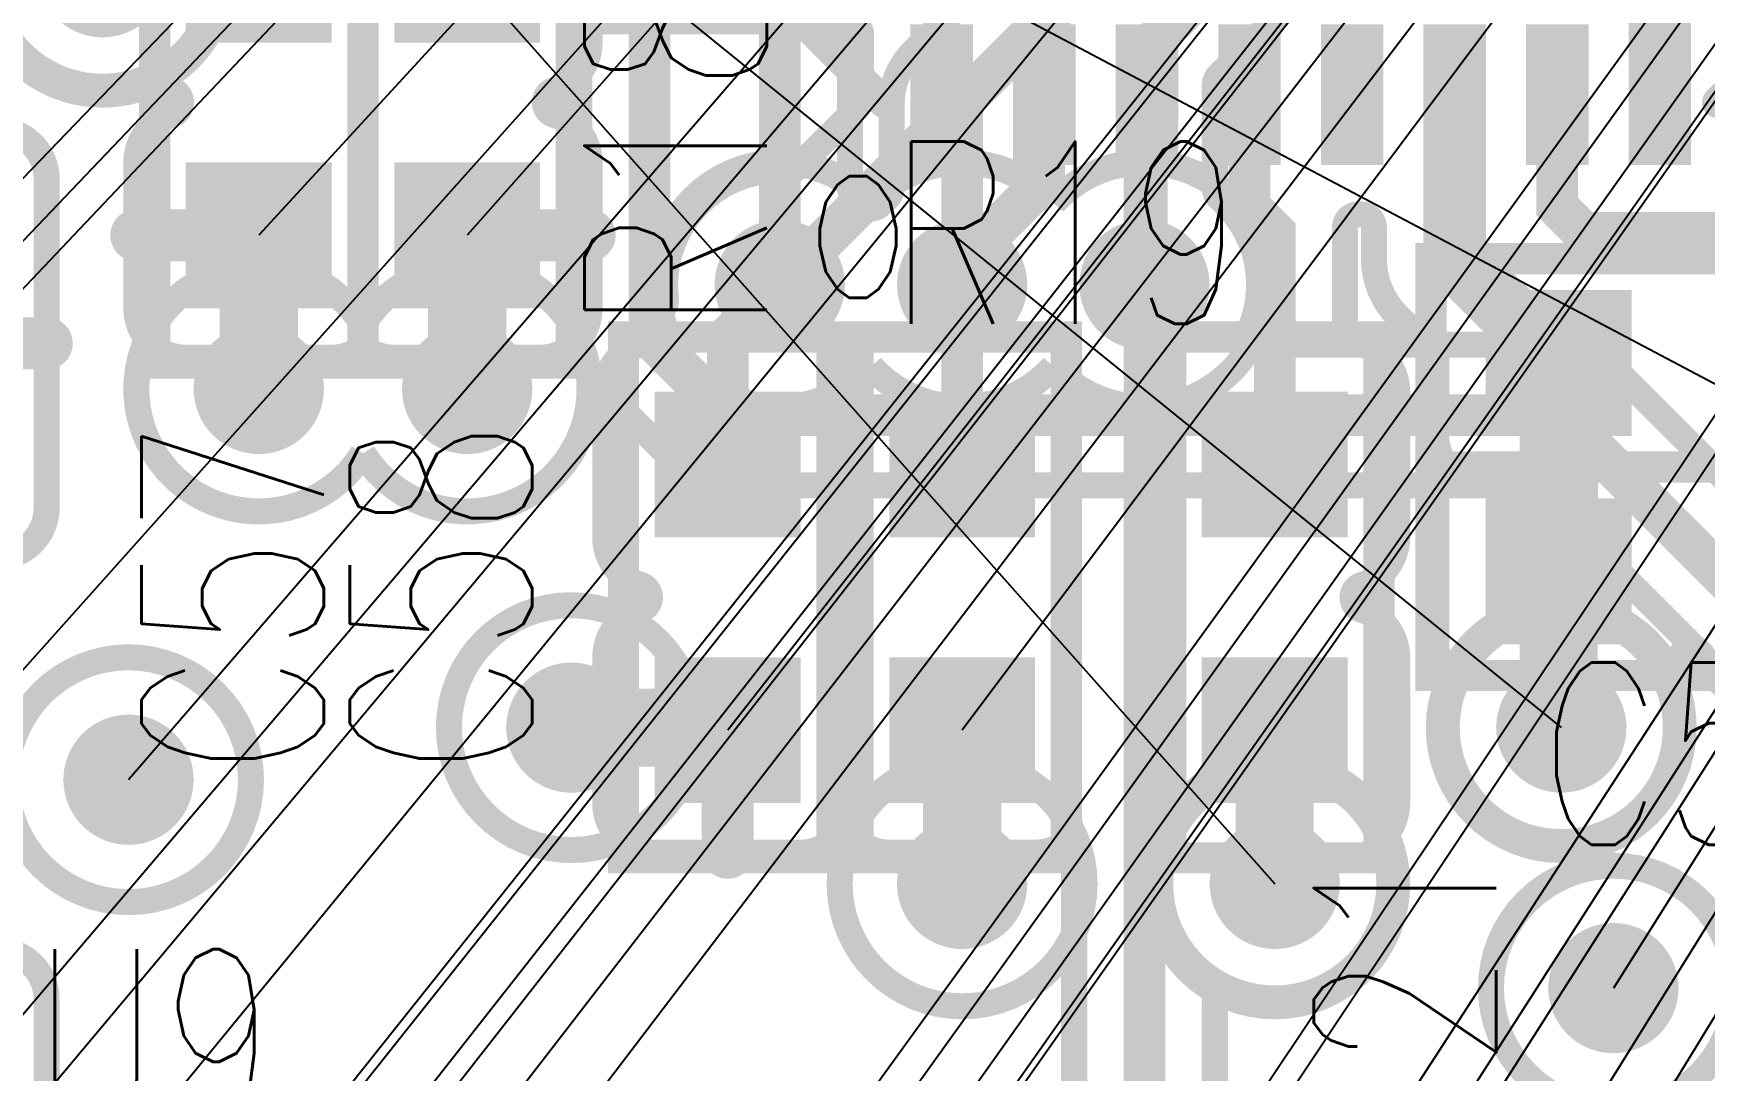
# Model space of a CAD drawing. Extents: x -1.33 to 3.2, y -3.63 to 2.02.
# Drawn here: x -0.8832 to -0.5625, y 0.2742 to 0.4732 of the extents above; entities that cross this region are included whole.
import ezdxf
from ezdxf.enums import TextEntityAlignment as Align

# ---------------------------------------------------------------- set-up
doc = ezdxf.new("R2010")
doc.units = 0
for name, pattern in [('SIG_0', [2, 1, 1]), ('SIG_13', [2, 1, 1]), ('SIG_14', [2, 1, 1]), ('SIG_38', [2, 1, 1]), ('SIG_39', [2, 1, 1]), ('SIG_41', [2, 1, 1]), ('SIG_44', [2, 1, 1]), ('SIG_52', [2, 1, 1])]:
    doc.linetypes.add(name, pattern=pattern)
for name, color, linetype in [('ATTRIBUTE_123', 255, 'CONTINUOUS'), ('DRIL_NPLTE_THRU_01', 16, 'CONTINUOUS'), ('DRIL_NPLTE_THRU_02', 106, 'CONTINUOUS'), ('DRIL_NPLTE_THRU_03', 255, 'CONTINUOUS'), ('DRIL_NPLTE_THRU_04', 176, 'CONTINUOUS'), ('DRIL_PLTE_THRU_01', 16, 'CONTINUOUS'), ('DRIL_PLTE_THRU_02', 106, 'CONTINUOUS'), ('DRIL_PLTE_THRU_03', 255, 'CONTINUOUS'), ('DRIL_PLTE_THRU_04', 176, 'CONTINUOUS'), ('DRIL_SYMBOL', 254, 'CONTINUOUS'), ('LINK_00', 254, 'CONTINUOUS'), ('PADS_BOT', 5, 'CONTINUOUS'), ('PADS_INNER', 1, 'CONTINUOUS'), ('PADS_TOP', 1, 'CONTINUOUS'), ('PART_NAME_123', 255, 'CONTINUOUS'), ('PART_TOP_2DLINE_123', 255, 'CONTINUOUS'), ('POUR_OUTLINE_04', 5, 'CONTINUOUS'), ('POUR_PADTHERM_01', 1, 'CONTINUOUS'), ('POUR_VIATHERM_01', 1, 'CONTINUOUS'), ('POUR_VIATHERM_02', 112, 'CONTINUOUS'), ('POUR_VIATHERM_03', 222, 'CONTINUOUS'), ('POUR_VIATHERM_04', 5, 'CONTINUOUS'), ('POUR_VOID_01', 1, 'CONTINUOUS'), ('POUR_VOID_02', 112, 'CONTINUOUS'), ('POUR_VOID_03', 222, 'CONTINUOUS'), ('POUR_VOID_04', 5, 'CONTINUOUS'), ('TRACE_01', 1, 'CONTINUOUS'), ('TRACE_04', 5, 'CONTINUOUS'), ('VIAPTS', 34, 'CONTINUOUS')]:
    doc.layers.add(name, color=color, linetype=linetype)
doc.styles.add('W0$005', font='simplex', dxfattribs={"width": 0.75})

# ---------------------------------------------------------------- blocks, each defined once
blk = doc.blocks.new('POUR_VOID_710')
at = {"layer": 'POUR_VOID_01', "const_width": 0.005}
blk.add_lwpolyline([(-17.8207, -17.45476), (-17.8207, -17.51776, -0.414214), (-17.8302, -17.52726), (-17.88138, -17.52726, -0.414214), (-17.89088, -17.51776), (-17.89088, -17.45476, -0.414214), (-17.88138, -17.44526), (-17.8302, -17.44526, -0.414214)], format="xyb", close=True, dxfattribs=at)
blk = doc.blocks.new('POUR_VOID_709')
at = {"layer": 'POUR_VOID_01', "const_width": 0.005}
blk.add_lwpolyline([(-17.8207, -17.61224), (-17.8207, -17.67524, -0.414214), (-17.8302, -17.68474), (-17.88138, -17.68474, -0.414214), (-17.89088, -17.67524), (-17.89088, -17.61224, -0.414214), (-17.88138, -17.60274), (-17.8302, -17.60274, -0.414214)], format="xyb", close=True, dxfattribs=at)
blk = doc.blocks.new('POUR_VOID_691')
at = {"layer": 'POUR_VOID_01', "const_width": 0.005}
for points in [[(-17.4935, -17.5535, -0.331681), (-17.5026, -17.54671, 0.745359), (-17.5074, -17.54671, -0.094092), (-17.50902, -17.54986, 0.261598), (-17.5094, -17.55228, -1.415377), (-17.55086, -17.55302, 0.27631), (-17.55142, -17.55051, -0.191165), (-17.554, -17.544), (-17.554, -17.516, -0.13165), (-17.55273, -17.51125, 0.267944), (-17.55273, -17.50875, -0.13165), (-17.554, -17.504), (-17.554, -17.48942, 0.198912), (-17.55473, -17.48765), (-17.56143, -17.48096, -0.198912), (-17.56597, -17.47), (-17.56597, -17.464, 0.414214), (-17.56847, -17.4615), (-17.56902, -17.4615, 0.429771), (-17.57152, -17.46413, -0.013207), (-17.5715, -17.46485), (-17.5715, -17.48367, 0.365975), (-17.56942, -17.48613, -0.365973), (-17.5615, -17.4955), (-17.5615, -17.5235, -0.331681), (-17.56829, -17.5326, 0.745359), (-17.56829, -17.5374, -0.331681), (-17.5615, -17.5465), (-17.5615, -17.5745, -0.175437), (-17.5637, -17.58058, 0.260532), (-17.56415, -17.58298, -0.638054), (-17.59308, -17.61046, 0.529202), (-17.5965, -17.61279), (-17.5965, -17.63909, 0.377959)], [(-17.6235, -17.63926), (-17.6235, -17.58541, 0.546479), (-17.62704, -17.58314, -0.107853), (-17.631, -17.584), (-17.659, -17.584, -0.199359), (-17.66573, -17.58121, 0.415223), (-17.66927, -17.58121, -0.199359), (-17.676, -17.584), (-17.704, -17.584, -0.414214), (-17.7135, -17.5745), (-17.7135, -17.5465, -0.331681), (-17.70671, -17.5374, 0.745359), (-17.70671, -17.5326, -0.331681), (-17.7135, -17.5235), (-17.7135, -17.4955, -0.367323), (-17.70554, -17.48613, 0.343683), (-17.70345, -17.48387, -0.094537), (-17.70209, -17.47899, 0.145749), (-17.70185, -17.47759, -0.471545), (-17.67838, -17.45306, 0.218159), (-17.67643, -17.45233), (-17.66515, -17.44106, 0.198912), (-17.66442, -17.43929), (-17.66442, -17.42692, 0.414214), (-17.66692, -17.42442), (-17.692, -17.42442), (-17.714, -17.42442, 0.414214), (-17.7165, -17.42692), (-17.7165, -17.4285, -0.331681), (-17.72329, -17.4376, 0.745359), (-17.72329, -17.4424, -0.331681), (-17.7165, -17.4515), (-17.7165, -17.4795, -0.414214), (-17.726, -17.489), (-17.754, -17.489, -0.13165), (-17.75875, -17.48773, 0.267944), (-17.76125, -17.48773, -0.13165), (-17.766, -17.489), (-17.794, -17.489, -0.414214), (-17.8035, -17.4795), (-17.8035, -17.4515, -0.331681), (-17.79671, -17.4424, 0.745359), (-17.79671, -17.4376, -0.094092), (-17.79986, -17.43598, 0.261598), (-17.80228, -17.4356, -1.415377), (-17.80302, -17.39414, 0.27631)]]:
    blk.add_lwpolyline(points, format="xyb", dxfattribs=at)
blk = doc.blocks.new('POUR_OUTLINE_677')
for name in ['POUR_VOID_691', 'POUR_VOID_710', 'POUR_VOID_709']:
    blk.add_blockref(name, (0, 0))
blk = doc.blocks.new('POUR_VIATHERM_885')
at = {"layer": 'POUR_VIATHERM_01'}
for points in [[(-17.805, -17.5575), (-17.805, -17.5575)], [(-17.8175, -17.57), (-17.8175, -17.57)], [(-17.7925, -17.57), (-17.7925, -17.57)], [(-17.805, -17.5825), (-17.805, -17.5825)]]:
    blk.add_lwpolyline(points, dxfattribs=at)
blk = doc.blocks.new('POUR_VIATHERM_890')
at = {"layer": 'POUR_VIATHERM_01'}
for points in [[(-17.52, -17.5975), (-17.52, -17.5975)], [(-17.5325, -17.61), (-17.5325, -17.61)], [(-17.5075, -17.61), (-17.5075, -17.61)], [(-17.52, -17.6225), (-17.52, -17.6225)]]:
    blk.add_lwpolyline(points, dxfattribs=at)
blk = doc.blocks.new('POUR_PADTHERM_934')
at = {"layer": 'POUR_PADTHERM_01', "const_width": 0.005}
for points in [[(-17.7375, -17.489), (-17.7375, -17.4655, 1), (-17.7425, -17.4655), (-17.7425, -17.489, 1), (-17.7375, -17.489)], [(-17.7165, -17.463), (-17.726, -17.463, 1), (-17.726, -17.468), (-17.7165, -17.468, 1), (-17.7165, -17.463)]]:
    blk.add_lwpolyline(points, format="xyb", dxfattribs=at)
blk = doc.blocks.new('POUR_VIATHERM_935')
at = {"layer": 'POUR_VIATHERM_01'}
for points in [[(-17.7525, -17.495), (-17.7525, -17.495)], [(-17.7275, -17.495), (-17.7275, -17.495)], [(-17.74, -17.5075), (-17.74, -17.5075)]]:
    blk.add_lwpolyline(points, dxfattribs=at)
blk = doc.blocks.new('POUR_PADTHERM_944')
at = {"layer": 'POUR_PADTHERM_01', "const_width": 0.005}
for points in [[(-17.7135, -17.563), (-17.704, -17.563, 1), (-17.704, -17.558), (-17.7135, -17.558, 1), (-17.7135, -17.563)], [(-17.6875, -17.584), (-17.6875, -17.5605, 1), (-17.6925, -17.5605), (-17.6925, -17.584, 1), (-17.6875, -17.584)]]:
    blk.add_lwpolyline(points, format="xyb", dxfattribs=at)
blk = doc.blocks.new('POUR_VIATHERM_945')
at = {"layer": 'POUR_VIATHERM_01'}
for points in [[(-17.72, -17.5475), (-17.72, -17.5475)], [(-17.7325, -17.56), (-17.7325, -17.56)], [(-17.72, -17.5725), (-17.72, -17.5725)]]:
    blk.add_lwpolyline(points, dxfattribs=at)
blk = doc.blocks.new('POUR_PADTHERM_946')
at = {"layer": 'POUR_PADTHERM_01', "const_width": 0.005}
blk.add_lwpolyline([(-17.6425, -17.584), (-17.6425, -17.5605, 1), (-17.6475, -17.5605), (-17.6475, -17.584, 1), (-17.6425, -17.584)], format="xyb", dxfattribs=at)
blk = doc.blocks.new('POUR_VIATHERM_947')
at = {"layer": 'POUR_VIATHERM_01'}
for points in [[(-17.6575, -17.59), (-17.6575, -17.59)], [(-17.6325, -17.59), (-17.6325, -17.59)], [(-17.645, -17.6025), (-17.645, -17.6025)]]:
    blk.add_lwpolyline(points, dxfattribs=at)
blk = doc.blocks.new('POUR_PADTHERM_954')
at = {"layer": 'POUR_PADTHERM_01', "const_width": 0.005}
for points in [[(-17.8035, -17.468), (-17.794, -17.468, 1), (-17.794, -17.463), (-17.8035, -17.463, 1), (-17.8035, -17.468)], [(-17.7775, -17.489), (-17.7775, -17.4655, 1), (-17.7825, -17.4655), (-17.7825, -17.489, 1), (-17.7775, -17.489)]]:
    blk.add_lwpolyline(points, format="xyb", dxfattribs=at)
blk = doc.blocks.new('POUR_VIATHERM_955')
at = {"layer": 'POUR_VIATHERM_01'}
for points in [[(-17.7925, -17.495), (-17.7925, -17.495)], [(-17.7675, -17.495), (-17.7675, -17.495)], [(-17.78, -17.5075), (-17.78, -17.5075)]]:
    blk.add_lwpolyline(points, dxfattribs=at)
blk = doc.blocks.new('POUR_PADTHERM_956')
at = {"layer": 'POUR_PADTHERM_01', "const_width": 0.005}
for points in [[(-17.85829, -17.44526), (-17.85829, -17.48035, 1), (-17.85329, -17.48035), (-17.85329, -17.44526, 1), (-17.85829, -17.44526)], [(-17.89088, -17.48876), (-17.88138, -17.48876, 1), (-17.88138, -17.48376), (-17.89088, -17.48376, 1), (-17.89088, -17.48876)], [(-17.8207, -17.48376), (-17.8302, -17.48376, 1), (-17.8302, -17.48876), (-17.8207, -17.48876, 1), (-17.8207, -17.48376)], [(-17.85329, -17.52726), (-17.85329, -17.49217, 1), (-17.85829, -17.49217), (-17.85829, -17.52726, 1), (-17.85329, -17.52726)]]:
    blk.add_lwpolyline(points, format="xyb", dxfattribs=at)
blk = doc.blocks.new('POUR_HEADER_0')
for name in ['POUR_OUTLINE_677', 'POUR_PADTHERM_956', 'POUR_PADTHERM_954', 'POUR_PADTHERM_934', 'POUR_VIATHERM_955', 'POUR_VIATHERM_935', 'POUR_VIATHERM_945', 'POUR_PADTHERM_944', 'POUR_PADTHERM_946', 'POUR_VIATHERM_885', 'POUR_VIATHERM_947', 'POUR_VIATHERM_890']:
    blk.add_blockref(name, (18, 18))
blk = doc.blocks.new('POUR_OUTLINE_63')
at = {"layer": 'POUR_OUTLINE_04', "const_width": 0.005}
blk.add_lwpolyline([(-17.6185, -17.39337), (-17.6185, -17.34363, 0.668179), (-17.62277, -17.34186), (-17.66577, -17.38486, 0.198912), (-17.6665, -17.38663), (-17.6665, -17.45645, 0.218159), (-17.66563, -17.45834, -0.020996), (-17.66429, -17.4596, 0.420197), (-17.66071, -17.4596, -0.020996), (-17.65937, -17.45834, 0.218159), (-17.6585, -17.45645), (-17.6585, -17.44, -0.198912), (-17.65455, -17.43045), (-17.61923, -17.39514, 0.198912)], format="xyb", close=True, dxfattribs=at)
blk = doc.blocks.new('POUR_VOID_43')
at = {"layer": 'POUR_VOID_04', "const_width": 0.005}
blk.add_lwpolyline([(-17.607, -17.59, 1), (-17.563, -17.59, 1)], format="xyb", close=True, dxfattribs=at)
blk = doc.blocks.new('POUR_VOID_42')
at = {"layer": 'POUR_VOID_04', "const_width": 0.005}
blk.add_lwpolyline([(-17.552, -17.56, 1), (-17.508, -17.56, 1)], format="xyb", close=True, dxfattribs=at)
blk = doc.blocks.new('POUR_VOID_37')
at = {"layer": 'POUR_VOID_04', "const_width": 0.005}
blk.add_lwpolyline([(-17.832, -17.415, 1), (-17.788, -17.415, 1)], format="xyb", close=True, dxfattribs=at)
blk = doc.blocks.new('POUR_VOID_12')
at = {"layer": 'POUR_VOID_04', "const_width": 0.005}
for points in [[(-17.54545, -17.38455), (-17.59577, -17.43486, 0.198912), (-17.5965, -17.43663), (-17.5965, -17.45645, 0.218159), (-17.59563, -17.45834, -0.319036), (-17.58954, -17.48308, 0.529202), (-17.58721, -17.4865), (-17.53, -17.4865, -0.198912), (-17.52045, -17.49045), (-17.46514, -17.54577, 0.198912)], [(-17.47955, -17.56955), (-17.53486, -17.51423, 0.198912), (-17.53663, -17.5135), (-17.69, -17.5135, -0.198912), (-17.69955, -17.50955), (-17.71455, -17.49455, -0.198912), (-17.7185, -17.485), (-17.7185, -17.32, -0.198912)]]:
    blk.add_lwpolyline(points, format="xyb", dxfattribs=at)
blk = doc.blocks.new('POUR_OUTLINE_4')
for name in ['POUR_VOID_12', 'POUR_VOID_37', 'POUR_VOID_42', 'POUR_VOID_43']:
    blk.add_blockref(name, (0, 0))
blk = doc.blocks.new('POUR_VIATHERM_197')
at = {"layer": 'POUR_VIATHERM_04'}
for points in [[(-17.805, -17.5575), (-17.805, -17.5575)], [(-17.8175, -17.57), (-17.8175, -17.57)], [(-17.7925, -17.57), (-17.7925, -17.57)], [(-17.805, -17.5825), (-17.805, -17.5825)]]:
    blk.add_lwpolyline(points, dxfattribs=at)
blk = doc.blocks.new('POUR_VIATHERM_202')
at = {"layer": 'POUR_VIATHERM_04'}
for points in [[(-17.52, -17.5975), (-17.52, -17.5975)], [(-17.5325, -17.61), (-17.5325, -17.61)], [(-17.5075, -17.61), (-17.5075, -17.61)], [(-17.52, -17.6225), (-17.52, -17.6225)]]:
    blk.add_lwpolyline(points, dxfattribs=at)
blk = doc.blocks.new('POUR_VIATHERM_229')
at = {"layer": 'POUR_VIATHERM_04'}
for points in [[(-17.74, -17.4825), (-17.74, -17.4825)], [(-17.7525, -17.495), (-17.7525, -17.495)], [(-17.7275, -17.495), (-17.7275, -17.495)], [(-17.74, -17.5075), (-17.74, -17.5075)]]:
    blk.add_lwpolyline(points, dxfattribs=at)
blk = doc.blocks.new('POUR_VIATHERM_236')
at = {"layer": 'POUR_VIATHERM_04'}
for points in [[(-17.72, -17.5475), (-17.72, -17.5475)], [(-17.7325, -17.56), (-17.7325, -17.56)], [(-17.7075, -17.56), (-17.7075, -17.56)], [(-17.72, -17.5725), (-17.72, -17.5725)]]:
    blk.add_lwpolyline(points, dxfattribs=at)
blk = doc.blocks.new('POUR_VIATHERM_237')
at = {"layer": 'POUR_VIATHERM_04'}
for points in [[(-17.645, -17.5775), (-17.645, -17.5775)], [(-17.6575, -17.59), (-17.6575, -17.59)], [(-17.6325, -17.59), (-17.6325, -17.59)], [(-17.645, -17.6025), (-17.645, -17.6025)]]:
    blk.add_lwpolyline(points, dxfattribs=at)
blk = doc.blocks.new('POUR_VIATHERM_241')
at = {"layer": 'POUR_VIATHERM_04'}
for points in [[(-17.78, -17.4825), (-17.78, -17.4825)], [(-17.7925, -17.495), (-17.7925, -17.495)], [(-17.7675, -17.495), (-17.7675, -17.495)], [(-17.78, -17.5075), (-17.78, -17.5075)]]:
    blk.add_lwpolyline(points, dxfattribs=at)
blk = doc.blocks.new('POUR_HEADER_1')
for name in ['POUR_OUTLINE_4', 'POUR_OUTLINE_63', 'POUR_VIATHERM_241', 'POUR_VIATHERM_229', 'POUR_VIATHERM_236', 'POUR_VIATHERM_197', 'POUR_VIATHERM_237', 'POUR_VIATHERM_202']:
    blk.add_blockref(name, (18, 18))
blk = doc.blocks.new('POUR_VOID_1998')
at = {"layer": 'POUR_VOID_02', "const_width": 0.005}
blk.add_lwpolyline([(-17.8335, -17.415, 1), (-17.7865, -17.415, 1)], format="xyb", close=True, dxfattribs=at)
blk = doc.blocks.new('POUR_VOID_1989')
at = {"layer": 'POUR_VOID_02', "const_width": 0.005}
blk.add_lwpolyline([(-17.6275, -17.45932, -2.614026), (-17.6275, -17.49068, -0.446601), (-17.6625, -17.49068, -2.614026), (-17.6625, -17.45932, -0.446601)], format="xyb", close=True, dxfattribs=at)
blk = doc.blocks.new('POUR_VOID_1988')
at = {"layer": 'POUR_VOID_02', "const_width": 0.005}
blk.add_lwpolyline([(-17.6085, -17.59, 1), (-17.5615, -17.59, 1)], format="xyb", close=True, dxfattribs=at)
blk = doc.blocks.new('POUR_VOID_1985')
at = {"layer": 'POUR_VOID_02', "const_width": 0.005}
blk.add_lwpolyline([(-17.5535, -17.56, 1), (-17.5065, -17.56, 1)], format="xyb", close=True, dxfattribs=at)
blk = doc.blocks.new('POUR_OUTLINE_1921')
for name in ['POUR_VOID_1998', 'POUR_VOID_1989', 'POUR_VOID_1985', 'POUR_VOID_1988']:
    blk.add_blockref(name, (0, 0))
blk = doc.blocks.new('POUR_VIATHERM_2137')
at = {"layer": 'POUR_VIATHERM_02'}
for points in [[(-17.805, -17.5575), (-17.805, -17.5575)], [(-17.8175, -17.57), (-17.8175, -17.57)], [(-17.7925, -17.57), (-17.7925, -17.57)], [(-17.805, -17.5825), (-17.805, -17.5825)]]:
    blk.add_lwpolyline(points, dxfattribs=at)
blk = doc.blocks.new('POUR_VIATHERM_2142')
at = {"layer": 'POUR_VIATHERM_02'}
for points in [[(-17.52, -17.5975), (-17.52, -17.5975)], [(-17.5325, -17.61), (-17.5325, -17.61)], [(-17.5075, -17.61), (-17.5075, -17.61)], [(-17.52, -17.6225), (-17.52, -17.6225)]]:
    blk.add_lwpolyline(points, dxfattribs=at)
blk = doc.blocks.new('POUR_VIATHERM_2170')
at = {"layer": 'POUR_VIATHERM_02'}
for points in [[(-17.74, -17.4825), (-17.74, -17.4825)], [(-17.7525, -17.495), (-17.7525, -17.495)], [(-17.7275, -17.495), (-17.7275, -17.495)], [(-17.74, -17.5075), (-17.74, -17.5075)]]:
    blk.add_lwpolyline(points, dxfattribs=at)
blk = doc.blocks.new('POUR_VIATHERM_2177')
at = {"layer": 'POUR_VIATHERM_02'}
for points in [[(-17.72, -17.5475), (-17.72, -17.5475)], [(-17.7325, -17.56), (-17.7325, -17.56)], [(-17.7075, -17.56), (-17.7075, -17.56)], [(-17.72, -17.5725), (-17.72, -17.5725)]]:
    blk.add_lwpolyline(points, dxfattribs=at)
blk = doc.blocks.new('POUR_VIATHERM_2178')
at = {"layer": 'POUR_VIATHERM_02'}
for points in [[(-17.645, -17.5775), (-17.645, -17.5775)], [(-17.6575, -17.59), (-17.6575, -17.59)], [(-17.6325, -17.59), (-17.6325, -17.59)], [(-17.645, -17.6025), (-17.645, -17.6025)]]:
    blk.add_lwpolyline(points, dxfattribs=at)
blk = doc.blocks.new('POUR_VIATHERM_2182')
at = {"layer": 'POUR_VIATHERM_02'}
for points in [[(-17.78, -17.4825), (-17.78, -17.4825)], [(-17.7925, -17.495), (-17.7925, -17.495)], [(-17.7675, -17.495), (-17.7675, -17.495)], [(-17.78, -17.5075), (-17.78, -17.5075)]]:
    blk.add_lwpolyline(points, dxfattribs=at)
blk = doc.blocks.new('POUR_HEADER_2')
for name in ['POUR_OUTLINE_1921', 'POUR_VIATHERM_2182', 'POUR_VIATHERM_2170', 'POUR_VIATHERM_2177', 'POUR_VIATHERM_2137', 'POUR_VIATHERM_2178', 'POUR_VIATHERM_2142']:
    blk.add_blockref(name, (18, 18))
blk = doc.blocks.new('POUR_VOID_1875')
at = {"layer": 'POUR_VOID_03', "const_width": 0.005}
blk.add_lwpolyline([(-17.5435, -17.61, 1), (-17.4965, -17.61, 1)], format="xyb", close=True, dxfattribs=at)
blk = doc.blocks.new('POUR_VOID_1869')
at = {"layer": 'POUR_VOID_03', "const_width": 0.005}
blk.add_lwpolyline([(-17.6275, -17.45932, -2.614026), (-17.6275, -17.49068, -0.446601), (-17.6625, -17.49068, -2.614026), (-17.6625, -17.45932, -0.446601)], format="xyb", close=True, dxfattribs=at)
blk = doc.blocks.new('POUR_VOID_1868')
at = {"layer": 'POUR_VOID_03', "const_width": 0.005}
blk.add_lwpolyline([(-17.7435, -17.56, 1), (-17.6965, -17.56, 1)], format="xyb", close=True, dxfattribs=at)
blk = doc.blocks.new('POUR_VOID_1863')
at = {"layer": 'POUR_VOID_03', "const_width": 0.005}
blk.add_lwpolyline([(-17.6685, -17.59, 1), (-17.6215, -17.59, 1)], format="xyb", close=True, dxfattribs=at)
blk = doc.blocks.new('POUR_VOID_1806')
at = {"layer": 'POUR_VOID_03', "const_width": 0.005}
blk.add_lwpolyline([(-17.76, -17.48266, -3.525319), (-17.76, -17.50734, -3.525319)], format="xyb", close=True, dxfattribs=at)
blk = doc.blocks.new('POUR_VOID_1805')
at = {"layer": 'POUR_VOID_03', "const_width": 0.005}
blk.add_lwpolyline([(-17.8285, -17.57, 1), (-17.7815, -17.57, 1)], format="xyb", close=True, dxfattribs=at)
blk = doc.blocks.new('POUR_OUTLINE_1392')
for name in ['POUR_VOID_1869', 'POUR_VOID_1806', 'POUR_VOID_1868', 'POUR_VOID_1805', 'POUR_VOID_1863', 'POUR_VOID_1875']:
    blk.add_blockref(name, (0, 0))
blk = doc.blocks.new('POUR_VIATHERM_1896')
at = {"layer": 'POUR_VIATHERM_03'}
for points in [[(-17.81, -17.4025), (-17.81, -17.4025)], [(-17.8225, -17.415), (-17.8225, -17.415)], [(-17.7975, -17.415), (-17.7975, -17.415)], [(-17.81, -17.4275), (-17.81, -17.4275)]]:
    blk.add_lwpolyline(points, dxfattribs=at)
blk = doc.blocks.new('POUR_VIATHERM_1901')
at = {"layer": 'POUR_VIATHERM_03'}
for points in [[(-17.53, -17.5475), (-17.53, -17.5475)], [(-17.5425, -17.56), (-17.5425, -17.56)], [(-17.5175, -17.56), (-17.5175, -17.56)], [(-17.53, -17.5725), (-17.53, -17.5725)]]:
    blk.add_lwpolyline(points, dxfattribs=at)
blk = doc.blocks.new('POUR_VIATHERM_1902')
at = {"layer": 'POUR_VIATHERM_03'}
for points in [[(-17.585, -17.5775), (-17.585, -17.5775)], [(-17.5975, -17.59), (-17.5975, -17.59)], [(-17.5725, -17.59), (-17.5725, -17.59)], [(-17.585, -17.6025), (-17.585, -17.6025)]]:
    blk.add_lwpolyline(points, dxfattribs=at)
blk = doc.blocks.new('POUR_HEADER_3')
for name in ['POUR_OUTLINE_1392', 'POUR_VIATHERM_1896', 'POUR_VIATHERM_1901', 'POUR_VIATHERM_1902']:
    blk.add_blockref(name, (18, 15.915))
blk = doc.blocks.new('SMOOTH_0$006')
at = {"const_width": 0.003}
blk.add_lwpolyline([(-0.0015, 0, 1), (0.0015, 0, 1)], format="xyb", close=True, dxfattribs=at)
blk = doc.blocks.new('PART_BODY_TOP_24')
at = {"layer": 'PART_TOP_2DLINE_123', "const_width": 0.006}
blk.add_lwpolyline([(-0.05, -0.02), (0.05, -0.02), (0.05, 0.02), (-0.05, 0.02)], close=True, dxfattribs=at)
at = {"layer": 'PART_TOP_2DLINE_123'}
for p in [(-0.05, 0.02), (0.05, 0.02), (-0.05, -0.02), (0.05, -0.02)]:
    blk.add_blockref('SMOOTH_0$006', p, dxfattribs=at)
blk = doc.blocks.new('DRIL_HOLE_0')
blk.add_lwpolyline([(0, 0, 1), (0, 0, 1)], format="xyb", close=True)
blk = doc.blocks.new('PAD_10')
blk.add_lwpolyline([(0, 0, 1), (0, 0, 1)], format="xyb", close=True)
blk = doc.blocks.new('PAD_12')
at = {"const_width": 0.028}
blk.add_lwpolyline([(-0.014, 0), (0.014, 0)], dxfattribs=at)
blk = doc.blocks.new('STK_TOP_8')
at = {"layer": 'DRIL_PLTE_THRU_01'}
blk.add_blockref('DRIL_HOLE_0', (0, 0), dxfattribs=at)
at = {"layer": 'DRIL_PLTE_THRU_02'}
blk.add_blockref('DRIL_HOLE_0', (0, 0), dxfattribs=at)
at = {"layer": 'DRIL_PLTE_THRU_03'}
blk.add_blockref('DRIL_HOLE_0', (0, 0), dxfattribs=at)
at = {"layer": 'DRIL_PLTE_THRU_04'}
blk.add_blockref('DRIL_HOLE_0', (0, 0), dxfattribs=at)
at = {"layer": 'PADS_BOT'}
blk.add_blockref('PAD_10', (0, 0), dxfattribs=at)
at = {"layer": 'PADS_INNER'}
blk.add_blockref('PAD_10', (0, 0), dxfattribs=at)
at = {"layer": 'PADS_TOP'}
blk.add_blockref('PAD_12', (0, 0), dxfattribs=at)
blk = doc.blocks.new('SYM_TOP_6')
for name, p in [('PART_BODY_TOP_24', (0, 0)), ('STK_TOP_8', (-0.0255, 0)), ('STK_TOP_8', (0.0255, 0))]:
    blk.add_blockref(name, p)
blk = doc.blocks.new('PART_TOP_54')
blk.add_blockref('SYM_TOP_6', (0, 0))
at = {"layer": 'PART_NAME_123', "style": 'W0$005', "width": 0.75}
blk.add_text('C53', height=0.035, dxfattribs=at).set_placement((0.045, -0.23), align=Align.MIDDLE_CENTER)
blk = doc.blocks.new('PART_TOP_55')
blk.add_blockref('SYM_TOP_6', (0, 0))
at = {"layer": 'PART_NAME_123', "style": 'W0$005', "width": 0.75}
blk.add_text('C54', height=0.035, dxfattribs=at).set_placement((0.005, -0.035), align=Align.MIDDLE_CENTER)
blk = doc.blocks.new('PART_TOP_58')
blk.add_blockref('SYM_TOP_6', (0, 0))
at = {"layer": 'PART_NAME_123', "style": 'W0$005', "width": 0.75}
blk.add_text('C57', height=0.035, rotation=-180, dxfattribs=at).set_placement((0.095, -0.005), align=Align.MIDDLE_CENTER)
blk = doc.blocks.new('PART_TOP_59')
blk.add_blockref('SYM_TOP_6', (0, 0))
at = {"layer": 'PART_NAME_123', "style": 'W0$005', "width": 0.75}
blk.add_text('C58', height=0.035, rotation=-180, dxfattribs=at).set_placement((0.095, -0.005), align=Align.MIDDLE_CENTER)
blk = doc.blocks.new('PART_TOP_117')
blk.add_blockref('SYM_TOP_6', (0, 0))
at = {"layer": 'PART_NAME_123', "style": 'W0$005', "width": 0.75}
blk.add_text('R18', height=0.035, rotation=-180, dxfattribs=at).set_placement((-0.085, -0.01), align=Align.MIDDLE_CENTER)
blk = doc.blocks.new('PART_TOP_118')
blk.add_blockref('SYM_TOP_6', (0, 0))
at = {"layer": 'PART_NAME_123', "style": 'W0$005', "width": 0.75}
blk.add_text('R19', height=0.035, rotation=-270, dxfattribs=at).set_placement((-0.07, 0.02), align=Align.MIDDLE_CENTER)
blk = doc.blocks.new('PART_TOP_120')
blk.add_blockref('SYM_TOP_6', (0, 0))
at = {"layer": 'PART_NAME_123', "style": 'W0$005', "width": 0.75}
blk.add_text('R21', height=0.035, dxfattribs=at).set_placement((-0.08, -0.025), align=Align.MIDDLE_CENTER)
blk = doc.blocks.new('PART_BODY_TOP_28')
at = {"layer": 'PART_TOP_2DLINE_123', "const_width": 0.006}
for points in [[(-0.08, 0.1), (-0.1, 0.08)], [(0.08, 0.1), (0.1, 0.08)], [(-0.1, -0.08), (-0.08, -0.1)], [(0.08, -0.1), (0.1, -0.08)]]:
    blk.add_lwpolyline(points, dxfattribs=at)
at = {"layer": 'PART_TOP_2DLINE_123'}
for p in [(-0.08, 0.1), (0.08, 0.1), (-0.1, 0.08), (0.1, 0.08), (-0.1, -0.08), (0.1, -0.08), (-0.08, -0.1), (0.08, -0.1)]:
    blk.add_blockref('SMOOTH_0$006', p, dxfattribs=at)
blk = doc.blocks.new('PAD_20')
at = {"const_width": 0.012}
blk.add_lwpolyline([(-0.0135, 0), (0.0135, 0)], dxfattribs=at)
blk = doc.blocks.new('STK_TOP_15')
at = {"layer": 'DRIL_NPLTE_THRU_01'}
blk.add_blockref('DRIL_HOLE_0', (0, 0), dxfattribs=at)
at = {"layer": 'DRIL_NPLTE_THRU_02'}
blk.add_blockref('DRIL_HOLE_0', (0, 0), dxfattribs=at)
at = {"layer": 'DRIL_NPLTE_THRU_03'}
blk.add_blockref('DRIL_HOLE_0', (0, 0), dxfattribs=at)
at = {"layer": 'DRIL_NPLTE_THRU_04'}
blk.add_blockref('DRIL_HOLE_0', (0, 0), dxfattribs=at)
at = {"layer": 'PADS_BOT'}
blk.add_blockref('PAD_10', (0, 0), dxfattribs=at)
at = {"layer": 'PADS_INNER'}
blk.add_blockref('PAD_10', (0, 0), dxfattribs=at)
at = {"layer": 'PADS_TOP'}
blk.add_blockref('PAD_20', (0, 0), dxfattribs=at)
blk = doc.blocks.new('STK_TOP_14')
at = {"layer": 'DRIL_NPLTE_THRU_01'}
blk.add_blockref('DRIL_HOLE_0', (0, 0), dxfattribs=at)
at = {"layer": 'DRIL_NPLTE_THRU_02'}
blk.add_blockref('DRIL_HOLE_0', (0, 0), dxfattribs=at)
at = {"layer": 'DRIL_NPLTE_THRU_03'}
blk.add_blockref('DRIL_HOLE_0', (0, 0), dxfattribs=at)
at = {"layer": 'DRIL_NPLTE_THRU_04'}
blk.add_blockref('DRIL_HOLE_0', (0, 0), dxfattribs=at)
at = {"layer": 'PADS_BOT'}
blk.add_blockref('PAD_10', (0, 0), dxfattribs=at)
at = {"layer": 'PADS_INNER'}
blk.add_blockref('PAD_10', (0, 0), dxfattribs=at)
at = {"layer": 'PADS_TOP', "rotation": 90}
blk.add_blockref('PAD_20', (0, 0), dxfattribs=at)
blk = doc.blocks.new('STK_TOP_16')
at = {"layer": 'DRIL_NPLTE_THRU_01'}
blk.add_blockref('DRIL_HOLE_0', (0, 0), dxfattribs=at)
at = {"layer": 'DRIL_NPLTE_THRU_02'}
blk.add_blockref('DRIL_HOLE_0', (0, 0), dxfattribs=at)
at = {"layer": 'DRIL_NPLTE_THRU_03'}
blk.add_blockref('DRIL_HOLE_0', (0, 0), dxfattribs=at)
at = {"layer": 'DRIL_NPLTE_THRU_04'}
blk.add_blockref('DRIL_HOLE_0', (0, 0), dxfattribs=at)
at = {"layer": 'PADS_BOT'}
blk.add_blockref('PAD_10', (0, 0), dxfattribs=at)
at = {"layer": 'PADS_INNER'}
blk.add_blockref('PAD_10', (0, 0), dxfattribs=at)
at = {"layer": 'PADS_TOP'}
blk.add_blockref('PAD_20', (0, 0), dxfattribs=at)
blk = doc.blocks.new('PAD_22')
at = {"const_width": 0.12795}
blk.add_lwpolyline([(-0.06398, 0), (0.06398, 0)], dxfattribs=at)
blk = doc.blocks.new('STK_TOP_17')
at = {"layer": 'DRIL_NPLTE_THRU_01'}
blk.add_blockref('DRIL_HOLE_0', (0, 0), dxfattribs=at)
at = {"layer": 'DRIL_NPLTE_THRU_02'}
blk.add_blockref('DRIL_HOLE_0', (0, 0), dxfattribs=at)
at = {"layer": 'DRIL_NPLTE_THRU_03'}
blk.add_blockref('DRIL_HOLE_0', (0, 0), dxfattribs=at)
at = {"layer": 'DRIL_NPLTE_THRU_04'}
blk.add_blockref('DRIL_HOLE_0', (0, 0), dxfattribs=at)
at = {"layer": 'PADS_BOT'}
blk.add_blockref('PAD_10', (0, 0), dxfattribs=at)
at = {"layer": 'PADS_INNER'}
blk.add_blockref('PAD_10', (0, 0), dxfattribs=at)
at = {"layer": 'PADS_TOP'}
blk.add_blockref('PAD_22', (0, 0), dxfattribs=at)
blk = doc.blocks.new('SYM_TOP_10')
for name, p in [('STK_TOP_14', (-0.06892, 0.0985)), ('STK_TOP_14', (-0.04923, 0.0985)), ('STK_TOP_14', (-0.02954, 0.0985)), ('STK_TOP_14', (-0.00985, 0.0985)), ('STK_TOP_14', (0.00984, 0.0985)), ('STK_TOP_14', (0.02953, 0.0985)), ('STK_TOP_14', (0.04922, 0.0985)), ('STK_TOP_14', (0.06891, 0.0985)), ('PART_BODY_TOP_28', (0, 0)), ('STK_TOP_15', (-0.0985, 0.06891)), ('STK_TOP_16', (0.0985, 0.06891)), ('STK_TOP_17', (0, 0)), ('STK_TOP_15', (-0.0985, 0.04922)), ('STK_TOP_16', (0.0985, 0.04922)), ('STK_TOP_15', (-0.0985, 0.02953)), ('STK_TOP_16', (0.0985, 0.02953)), ('STK_TOP_15', (-0.0985, 0.00984)), ('STK_TOP_16', (0.0985, 0.00984)), ('STK_TOP_15', (-0.0985, -0.00985)), ('STK_TOP_16', (0.0985, -0.00985)), ('STK_TOP_15', (-0.0985, -0.02954)), ('STK_TOP_16', (0.0985, -0.02954)), ('STK_TOP_15', (-0.0985, -0.04923)), ('STK_TOP_16', (0.0985, -0.04923)), ('STK_TOP_15', (-0.0985, -0.06892)), ('STK_TOP_16', (0.0985, -0.06892)), ('STK_TOP_14', (-0.06892, -0.0985)), ('STK_TOP_14', (-0.04923, -0.0985)), ('STK_TOP_14', (-0.02954, -0.0985)), ('STK_TOP_14', (-0.00985, -0.0985)), ('STK_TOP_14', (0.00984, -0.0985)), ('STK_TOP_14', (0.02953, -0.0985)), ('STK_TOP_14', (0.04922, -0.0985)), ('STK_TOP_14', (0.06891, -0.0985))]:
    blk.add_blockref(name, p)
blk = doc.blocks.new('PART_TOP_131')
blk.add_blockref('SYM_TOP_10', (0, 0))
at = {"layer": 'ATTRIBUTE_123', "style": 'W0$005', "width": 0.75}
blk.add_text('o', height=0.035, rotation=-90, dxfattribs=at).set_placement((-0.12, 0.085), align=Align.MIDDLE_CENTER)
at = {"layer": 'PART_NAME_123', "style": 'W0$005', "width": 0.75}
blk.add_text('U8', height=0.035, rotation=-90, dxfattribs=at).set_placement((0.105, 0.12), align=Align.MIDDLE_CENTER)
blk = doc.blocks.new('PART_BODY_TOP_32')
at = {"layer": 'PART_TOP_2DLINE_123', "const_width": 0.006}
for points in [[(-0.03543, 0.06299), (0.03543, 0.06299)], [(-0.09843, 0.01181), (-0.09843, -0.01181)], [(0.09843, 0.01181), (0.09843, -0.01181)], [(-0.03543, -0.06299), (0.03543, -0.06299)]]:
    blk.add_lwpolyline(points, dxfattribs=at)
at = {"layer": 'PART_TOP_2DLINE_123'}
for p in [(-0.03543, 0.06299), (0.03543, 0.06299), (-0.09843, 0.01181), (0.09843, 0.01181), (-0.09843, -0.01181), (0.09843, -0.01181), (-0.03543, -0.06299), (0.03543, -0.06299)]:
    blk.add_blockref('SMOOTH_0$006', p, dxfattribs=at)
blk = doc.blocks.new('PAD_45')
at = {"const_width": 0.05118}
blk.add_lwpolyline([(-0.0315, 0), (0.0315, 0)], dxfattribs=at)
blk = doc.blocks.new('STK_TOP_24')
at = {"layer": 'DRIL_PLTE_THRU_01'}
blk.add_blockref('DRIL_HOLE_0', (0, 0), dxfattribs=at)
at = {"layer": 'DRIL_PLTE_THRU_02'}
blk.add_blockref('DRIL_HOLE_0', (0, 0), dxfattribs=at)
at = {"layer": 'DRIL_PLTE_THRU_03'}
blk.add_blockref('DRIL_HOLE_0', (0, 0), dxfattribs=at)
at = {"layer": 'DRIL_PLTE_THRU_04'}
blk.add_blockref('DRIL_HOLE_0', (0, 0), dxfattribs=at)
at = {"layer": 'PADS_BOT'}
blk.add_blockref('PAD_10', (0, 0), dxfattribs=at)
at = {"layer": 'PADS_INNER'}
blk.add_blockref('PAD_10', (0, 0), dxfattribs=at)
at = {"layer": 'PADS_TOP'}
blk.add_blockref('PAD_45', (0, 0), dxfattribs=at)
blk = doc.blocks.new('SYM_TOP_14')
for name, p in [('STK_TOP_24', (-0.07874, 0.04921)), ('STK_TOP_24', (0.07874, 0.04921)), ('PART_BODY_TOP_32', (0, 0)), ('STK_TOP_24', (-0.07874, -0.04921)), ('STK_TOP_24', (0.07874, -0.04921))]:
    blk.add_blockref(name, p)
blk = doc.blocks.new('PART_TOP_150')
blk.add_blockref('SYM_TOP_14', (0, 0))
at = {"layer": 'ATTRIBUTE_123', "style": 'W0$005', "width": 0.75}
blk.add_text('o', height=0.035, dxfattribs=at).set_placement((-0.10236, -0.08268), align=Align.MIDDLE_CENTER)
at = {"layer": 'PART_NAME_123', "style": 'W0$005', "width": 0.75}
blk.add_text('U9', height=0.035, rotation=-90, dxfattribs=at).set_placement((-0.055, -0.105), align=Align.MIDDLE_CENTER)
blk = doc.blocks.new('SMOOTH_0$015')
at = {"const_width": 0.0075}
blk.add_lwpolyline([(-0.00375, 0, 1), (0.00375, 0, 1)], format="xyb", close=True, dxfattribs=at)
blk = doc.blocks.new('SMOOTH_0$012')
at = {"const_width": 0.006}
blk.add_lwpolyline([(-0.003, 0, 1), (0.003, 0, 1)], format="xyb", close=True, dxfattribs=at)
blk = doc.blocks.new('SMOOTH_0$008')
at = {"const_width": 0.004}
blk.add_lwpolyline([(-0.002, 0, 1), (0.002, 0, 1)], format="xyb", close=True, dxfattribs=at)
blk = doc.blocks.new('DRIL_SYMBOL_0$012')
at = {"layer": 'DRIL_SYMBOL', "const_width": 0.002}
for points in [[(0, -0.01), (0, 0.01)], [(-0.01, 0), (0.01, 0)]]:
    blk.add_lwpolyline(points, dxfattribs=at)
blk = doc.blocks.new('DRIL_HOLE_0$012')
at = {"const_width": 0.006}
blk.add_lwpolyline([(-0.003, 0, 1), (0.003, 0, 1)], format="xyb", close=True, dxfattribs=at)
blk.add_blockref('DRIL_SYMBOL_0$012', (0, 0))
blk = doc.blocks.new('PAD_66')
at = {"const_width": 0.0125}
blk.add_lwpolyline([(0, -0.00625, 1), (0, 0.00625, 1)], format="xyb", close=True, dxfattribs=at)
blk = doc.blocks.new('STK_TOP_3')
at = {"layer": 'DRIL_PLTE_THRU_01'}
blk.add_blockref('DRIL_HOLE_0$012', (0, 0), dxfattribs=at)
at = {"layer": 'DRIL_PLTE_THRU_02'}
blk.add_blockref('DRIL_HOLE_0$012', (0, 0), dxfattribs=at)
at = {"layer": 'DRIL_PLTE_THRU_03'}
blk.add_blockref('DRIL_HOLE_0$012', (0, 0), dxfattribs=at)
at = {"layer": 'DRIL_PLTE_THRU_04'}
blk.add_blockref('DRIL_HOLE_0$012', (0, 0), dxfattribs=at)
at = {"layer": 'PADS_BOT'}
blk.add_blockref('PAD_66', (0, 0), dxfattribs=at)
at = {"layer": 'PADS_INNER'}
blk.add_blockref('PAD_66', (0, 0), dxfattribs=at)
at = {"layer": 'PADS_TOP'}
blk.add_blockref('PAD_66', (0, 0), dxfattribs=at)
blk = doc.blocks.new('SYM_TOP_1')
blk.add_blockref('STK_TOP_3', (0, 0))

msp = doc.modelspace()

# ---------------------------------------------------------------- linework, layer by layer
at = {"layer": 'LINK_00', "linetype": 'SIG_0'}
for q in [(-1.065, -0.065), (-1.065, 0.05), (-1.065, 0.15), (-1.065, 0.245), (-1.02, 0), (-0.975, 0.08), (-0.9745, 0.18), (-0.9745, 0.125), (-0.965, 0.34), (-0.965, -0.065), (-0.91579, 0.41374), (-0.905, 0.005), (-0.885, 0.125), (-0.865, 0.33), (-0.865, -0.065), (-0.845, 0.24), (-0.84, 0.4345), (-0.835, 0.07), (-0.825, 0.005), (-0.825, 0.225), (-0.8, 0.4345), (-0.785, 0.155), (-0.775, -0.065), (-0.75, 0), (-0.75, 0.3395), (-0.7205, 0.235), (-0.72, 0.085), (-0.705, 0.3395), (-0.69, 0.16), (-0.63, 0.235), (-0.58, 0.29)]:
    msp.add_line((0.28, 1.655), q, dxfattribs=at)
at = {"layer": 'LINK_00', "linetype": 'SIG_52'}
for q in [(-0.59, 0.34), (-0.645, 0.31), (-0.105, 0.165)]:
    msp.add_line((-0.88, 0.575), q, dxfattribs=at)
at = {"layer": 'TRACE_01', "linetype": 'SIG_0'}
for points, const_width in [([(-0.57109, 0.4615), (-0.57109, 0.49109), (-0.59, 0.51)], 0.012), ([(-0.84, 0.405), (-0.84, 0.4345)], 0.015), ([(-0.8, 0.405), (-0.8, 0.4345)], 0.015), ([(-0.75, 0.3395), (-0.75, 0.34), (-0.78, 0.34)], 0.015), ([(-0.705, 0.3395), (-0.705, 0.34)], 0.015), ([(-0.705, 0.31), (-0.705, 0.34)], 0.015)]:
    msp.add_lwpolyline(points, dxfattribs=dict(at, const_width=const_width))
at = {"layer": 'TRACE_01', "linetype": 'SIG_39', "const_width": 0.008}
for points in [[(-0.74, 0.425), (-0.71, 0.455), (-0.71, 0.4615), (-0.70892, 0.4615)], [(-0.75, 0.3905), (-0.75, 0.415), (-0.74, 0.425)]]:
    msp.add_lwpolyline(points, dxfattribs=at)
at = {"layer": 'TRACE_01', "linetype": 'SIG_38', "const_width": 0.008}
for points in [[(-0.705, 0.425), (-0.70423, 0.42577), (-0.70423, 0.43), (-0.68923, 0.445), (-0.68923, 0.4615)], [(-0.705, 0.3905), (-0.705, 0.425)]]:
    msp.add_lwpolyline(points, dxfattribs=at)
at = {"layer": 'TRACE_01', "linetype": 'SIG_41', "const_width": 0.008}
for points in [[(-0.67, 0.425), (-0.66954, 0.425), (-0.66954, 0.4615)], [(-0.6695, 0.235), (-0.67, 0.235), (-0.67, 0.425)]]:
    msp.add_lwpolyline(points, dxfattribs=at)
at = {"layer": 'TRACE_01', "linetype": 'SIG_44', "const_width": 0.008}
msp.add_lwpolyline([(-0.645, 0.3905), (-0.645, 0.43515), (-0.64985, 0.44), (-0.64985, 0.4615)], dxfattribs=at)
at = {"layer": 'TRACE_01', "linetype": 'SIG_52'}
for points, const_width in [([(-0.59047, 0.40503), (-0.59047, 0.41), (-0.61047, 0.43), (-0.61047, 0.4615)], 0.012), ([(-0.59047, 0.40503), (-0.5905, 0.41)], 0.012), ([(-0.5905, 0.37), (-0.59047, 0.37003), (-0.59047, 0.40503)], 0.015), ([(-0.59, 0.34), (-0.5905, 0.34), (-0.5905, 0.37)], 0.015), ([(-0.645, 0.31), (-0.645, 0.3395)], 0.015)]:
    msp.add_lwpolyline(points, dxfattribs=dict(at, const_width=const_width))
at = {"layer": 'TRACE_01', "linetype": 'SIG_14', "const_width": 0.008}
msp.add_lwpolyline([(-0.4755, 0.41), (-0.5005, 0.435), (-0.58578, 0.435), (-0.59078, 0.44), (-0.59078, 0.4615)], dxfattribs=at)
at = {"layer": 'TRACE_04', "linetype": 'SIG_38', "const_width": 0.008}
msp.add_lwpolyline([(-0.705, 0.425), (-0.705, 0.46), (-0.665, 0.5), (-0.665, 0.57), (-0.635, 0.6), (-0.635, 0.62), (-0.565, 0.69), (-0.565, 0.92), (-0.43, 1.055), (-0.43, 1.235)], dxfattribs=at)
at = {"layer": 'TRACE_04', "linetype": 'SIG_39', "const_width": 0.008}
msp.add_lwpolyline([(-0.74, 0.425), (-0.74, 0.52), (-0.655, 0.605), (-0.655, 0.62), (-0.58, 0.695), (-0.58, 0.925), (-0.455, 1.05), (-0.455, 1.18)], dxfattribs=at)
at = {"layer": 'TRACE_04', "linetype": 'SIG_41', "const_width": 0.008}
msp.add_lwpolyline([(-0.67, 0.425), (-0.67, 0.47), (-0.615, 0.525), (-0.615, 0.62), (-0.55, 0.685), (-0.55, 0.915), (-0.405, 1.06), (-0.405, 1.17)], dxfattribs=at)
at = {"layer": 'TRACE_04', "linetype": 'SIG_13', "const_width": 0.008}
msp.add_lwpolyline([(-0.765, 0.58), (-0.765, 0.415), (-0.75, 0.4), (-0.59, 0.4), (-0.53, 0.34), (-0.425, 0.34), (-0.395, 0.37)], dxfattribs=at)

# ---------------------------------------------------------------- block references
at = {"linetype": 'SIG_0'}
for name in ['POUR_HEADER_0', 'POUR_HEADER_1', 'POUR_HEADER_2']:
    msp.add_blockref(name, (-1.06, -0.1), dxfattribs=at)
at = {"linetype": 'SIG_52'}
msp.add_blockref('POUR_HEADER_3', (-1.06, 1.985), dxfattribs=at)
for name, p, rotation in [('PART_TOP_131', (-0.64, 0.56), 90), ('PART_TOP_58', (-0.84, 0.46), 270), ('PART_TOP_59', (-0.8, 0.46), 270), ('PART_TOP_117', (-0.75, 0.365), 270), ('PART_TOP_150', (-0.965, 0.335), 90), ('PART_TOP_118', (-0.705, 0.365), 270), ('PART_TOP_120', (-0.645, 0.365), 90)]:
    msp.add_blockref(name, p, dxfattribs=dict(rotation=rotation))
for name, p in [('PART_TOP_54', (-0.565, 0.41)), ('PART_TOP_55', (-0.565, 0.37))]:
    msp.add_blockref(name, p)
at = {"layer": 'TRACE_01'}
for name, p in [('SMOOTH_0$008', (-0.71, 0.4615)), ('SMOOTH_0$008', (-0.70892, 0.4615)), ('SMOOTH_0$008', (-0.68923, 0.4615)), ('SMOOTH_0$008', (-0.66954, 0.4615)), ('SMOOTH_0$008', (-0.64985, 0.4615)), ('SMOOTH_0$012', (-0.61047, 0.4615)), ('SMOOTH_0$008', (-0.59078, 0.4615)), ('SMOOTH_0$012', (-0.57109, 0.4615)), ('SMOOTH_0$008', (-0.71, 0.455)), ('SMOOTH_0$008', (-0.68923, 0.445)), ('SMOOTH_0$008', (-0.64985, 0.44)), ('SMOOTH_0$008', (-0.59078, 0.44)), ('SMOOTH_0$015', (-0.84, 0.4345)), ('SMOOTH_0$015', (-0.8, 0.4345)), ('SMOOTH_0$008', (-0.645, 0.43515)), ('SMOOTH_0$008', (-0.58578, 0.435)), ('SMOOTH_0$008', (-0.70423, 0.43)), ('SMOOTH_0$012', (-0.61047, 0.43)), ('SMOOTH_0$008', (-0.74, 0.425)), ('SMOOTH_0$008', (-0.74, 0.425)), ('SMOOTH_0$008', (-0.705, 0.425)), ('SMOOTH_0$008', (-0.705, 0.425)), ('SMOOTH_0$008', (-0.70423, 0.42577)), ('SMOOTH_0$008', (-0.67, 0.425)), ('SMOOTH_0$008', (-0.67, 0.425)), ('SMOOTH_0$008', (-0.66954, 0.425)), ('SMOOTH_0$008', (-0.75, 0.415)), ('SMOOTH_0$012', (-0.5905, 0.41)), ('SMOOTH_0$012', (-0.59047, 0.41)), ('SMOOTH_0$015', (-0.84, 0.405)), ('SMOOTH_0$015', (-0.8, 0.405)), ('SMOOTH_0$015', (-0.59047, 0.40503)), ('SMOOTH_0$012', (-0.59047, 0.40503)), ('SMOOTH_0$012', (-0.59047, 0.40503)), ('SMOOTH_0$008', (-0.75, 0.3905)), ('SMOOTH_0$008', (-0.705, 0.3905)), ('SMOOTH_0$008', (-0.645, 0.3905)), ('SMOOTH_0$015', (-0.5905, 0.37)), ('SMOOTH_0$015', (-0.5905, 0.37)), ('SMOOTH_0$015', (-0.59047, 0.37003)), ('SMOOTH_0$015', (-0.78, 0.34)), ('SMOOTH_0$015', (-0.75, 0.34)), ('SMOOTH_0$015', (-0.75, 0.3395)), ('SMOOTH_0$015', (-0.705, 0.34)), ('SMOOTH_0$015', (-0.705, 0.34)), ('SMOOTH_0$015', (-0.705, 0.3395)), ('SMOOTH_0$015', (-0.645, 0.3395)), ('SMOOTH_0$015', (-0.5905, 0.34)), ('SMOOTH_0$015', (-0.59, 0.34)), ('SMOOTH_0$015', (-0.705, 0.31)), ('SMOOTH_0$015', (-0.645, 0.31))]:
    msp.add_blockref(name, p, dxfattribs=at)
at = {"layer": 'TRACE_04'}
for p in [(-0.67, 0.47), (-0.705, 0.46), (-0.74, 0.425), (-0.705, 0.425), (-0.67, 0.425), (-0.765, 0.415), (-0.75, 0.4), (-0.59, 0.4)]:
    msp.add_blockref('SMOOTH_0$008', p, dxfattribs=at)
at = {"layer": 'VIAPTS', "linetype": 'SIG_52'}
for p in [(-0.87, 0.485), (-0.59, 0.34), (-0.645, 0.31)]:
    msp.add_blockref('SYM_TOP_1', p, dxfattribs=at)
at = {"layer": 'VIAPTS', "linetype": 'SIG_39'}
msp.add_blockref('SYM_TOP_1', (-0.74, 0.425), dxfattribs=at)
at = {"layer": 'VIAPTS', "linetype": 'SIG_38'}
msp.add_blockref('SYM_TOP_1', (-0.705, 0.425), dxfattribs=at)
at = {"layer": 'VIAPTS', "linetype": 'SIG_41'}
msp.add_blockref('SYM_TOP_1', (-0.67, 0.425), dxfattribs=at)
at = {"layer": 'VIAPTS', "linetype": 'SIG_0'}
for p in [(-0.84, 0.405), (-0.8, 0.405), (-0.78, 0.34), (-0.865, 0.33), (-0.705, 0.31), (-0.58, 0.29)]:
    msp.add_blockref('SYM_TOP_1', p, dxfattribs=at)

doc.saveas('drawing.dxf')
